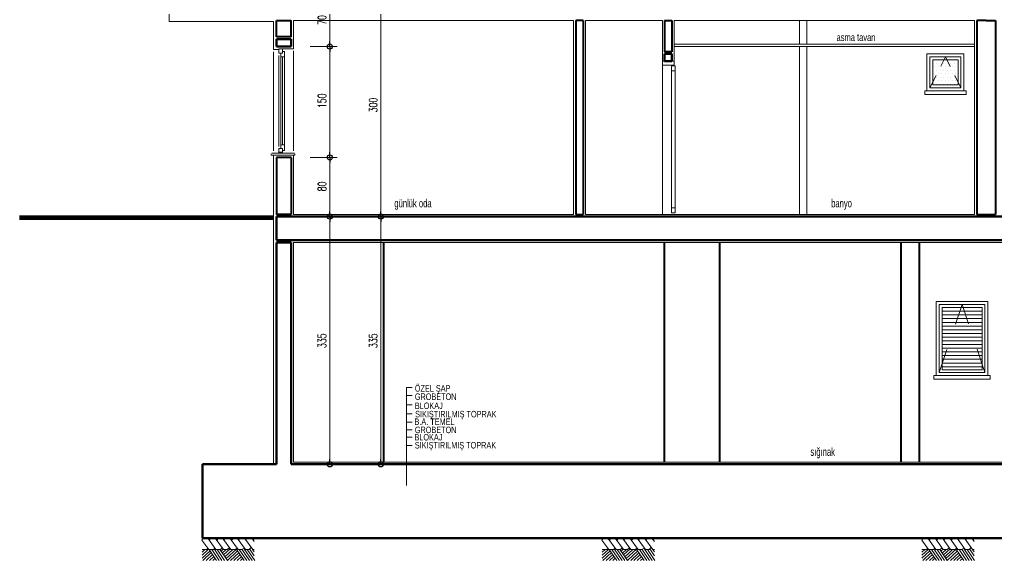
# Model space of a CAD drawing. Header units: millimetres. Extents: x 2016.56 to 2021.8, y 13721.83 to 13722.48.
# Drawn here: x 2019.319 to 2019.5834, y 13721.8319 to 13721.9782 of the extents above; entities that cross this region are included whole.
import ezdxf

# ---------------------------------------------------------------- set-up
doc = ezdxf.new("R2010")
doc.units = ezdxf.units.MM
doc.linetypes.add('HIDDEN', pattern=[0.375, 0.25, -0.125])
doc.layers.get('0').update_dxf_attribs({"lineweight": 20})
for name, color, linetype, lineweight in [('1.2', 120, 'Continuous', 120), ('DIMV', 7, 'Continuous', 20), ('DUVAR', 4, 'Continuous', 40), ('kolon', 5, 'Continuous', 60), ('PENCERE', 3, 'Continuous', 13), ('SIVA', 7, 'Continuous', 20), ('TEFRİŞ', 11, 'Continuous', 9), ('TEXT', 7, 'Continuous', 20)]:
    doc.layers.add(name, color=color, linetype=linetype, lineweight=lineweight)
doc.styles.get("Standard").update_dxf_attribs({"font": 'txt.shx', "width": 0.7, "height": 11})
doc.styles.add('style3', font='GOTHIC.TTF', dxfattribs={"width": 0.7, "height": 11})

msp = doc.modelspace()

# ---------------------------------------------------------------- linework, layer by layer
for p, q in [((2019.35956, 13721.97774), (2019.35956, 13722.00154)), ((2019.46896, 13721.97794), (2019.46896, 13721.92554)), ((2019.47216, 13721.92554), (2019.47216, 13721.97794)), ((2019.49296, 13721.96594), (2019.49296, 13721.97794)), ((2019.49616, 13721.97794), (2019.49616, 13721.96594)), ((2019.53006, 13721.97794), (2019.53006, 13721.97154)), ((2019.53206, 13721.97794), (2019.53206, 13721.97154)), ((2019.57746, 13721.97794), (2019.57746, 13721.92554)), ((2019.38776, 13721.97554), (2019.38776, 13721.97554)), ((2019.38776, 13721.97554), (2019.38776, 13721.97554)), ((2019.39316, 13721.97034), (2019.39316, 13721.97034)), ((2019.49616, 13721.97154), (2019.57746, 13721.97154)), ((2019.49616, 13721.97094), (2019.57746, 13721.97094)), ((2019.53006, 13721.97094), (2019.53006, 13721.92554)), ((2019.53206, 13721.97094), (2019.53206, 13721.92554)), ((2019.38776, 13721.96954), (2019.38776, 13721.94274)), ((2019.56456, 13721.96894), (2019.57456, 13721.96894)), ((2019.56456, 13721.96894), (2019.56456, 13721.95894)), ((2019.56536, 13721.96814), (2019.57376, 13721.96814)), ((2019.56536, 13721.96814), (2019.56536, 13721.95974)), ((2019.57296, 13721.96734), (2019.56616, 13721.96734)), ((2019.56616, 13721.96054), (2019.56616, 13721.96734)), ((2019.57296, 13721.96054), (2019.57296, 13721.96734)), ((2019.57376, 13721.96814), (2019.57376, 13721.95974)), ((2019.57456, 13721.96894), (2019.57456, 13721.95894)), ((2019.49356, 13721.96694), (2019.49296, 13721.96694)), ((2019.49296, 13721.96594), (2019.49296, 13721.92554)), ((2019.49296, 13721.96594), (2019.49616, 13721.96594)), ((2019.49545, 13721.96574), (2019.49545, 13721.92594)), ((2019.49645, 13721.96574), (2019.49545, 13721.96574)), ((2019.49556, 13721.96694), (2019.49616, 13721.96694)), ((2019.49645, 13721.96574), (2019.49645, 13721.92594)), ((2019.49645, 13721.96434), (2019.49545, 13721.96434)), ((2019.57376, 13721.95974), (2019.56536, 13721.95974)), ((2019.57296, 13721.96054), (2019.56616, 13721.96054)), ((2019.57516, 13721.95894), (2019.56396, 13721.95894)), ((2019.56396, 13721.95794), (2019.56396, 13721.95894)), ((2019.57516, 13721.95794), (2019.56396, 13721.95794)), ((2019.57516, 13721.95794), (2019.57516, 13721.95894)), ((2019.38716, 13721.94154), (2019.38716, 13721.94192)), ((2019.38776, 13721.94154), (2019.38716, 13721.94154)), ((2019.39339, 13721.94214), (2019.38734, 13721.94214)), ((2019.38776, 13721.94154), (2019.39256, 13721.94154)), ((2019.39316, 13721.94154), (2019.39356, 13721.94154)), ((2019.39356, 13721.94154), (2019.39356, 13721.94192)), ((2019.46896, 13721.92554), (2019.39316, 13721.92554)), ((2019.57746, 13721.92554), (2019.47216, 13721.92554)), ((2019.49645, 13721.92734), (2019.49545, 13721.92734)), ((2019.49645, 13721.92594), (2019.49545, 13721.92594)), ((2019.56706, 13721.90194), (2019.58106, 13721.90194)), ((2019.56706, 13721.90194), (2019.56706, 13721.88194)), ((2019.58106, 13721.90194), (2019.58106, 13721.88194)), ((2019.56786, 13721.90114), (2019.58026, 13721.90114)), ((2019.56786, 13721.90114), (2019.56786, 13721.88274)), ((2019.57946, 13721.90034), (2019.56866, 13721.90034)), ((2019.56866, 13721.88354), (2019.56866, 13721.90034)), ((2019.57946, 13721.89934), (2019.56866, 13721.89934)), ((2019.57946, 13721.88354), (2019.57946, 13721.90034)), ((2019.58026, 13721.90114), (2019.58026, 13721.88274)), ((2019.57946, 13721.89834), (2019.56866, 13721.89834)), ((2019.57946, 13721.89734), (2019.56866, 13721.89734)), ((2019.57946, 13721.89634), (2019.56866, 13721.89634)), ((2019.57946, 13721.89534), (2019.56866, 13721.89534)), ((2019.57946, 13721.89434), (2019.56866, 13721.89434)), ((2019.57946, 13721.89334), (2019.56866, 13721.89334)), ((2019.57946, 13721.89234), (2019.56866, 13721.89234)), ((2019.57946, 13721.89134), (2019.56866, 13721.89134)), ((2019.57946, 13721.89034), (2019.56866, 13721.89034)), ((2019.57946, 13721.88934), (2019.56866, 13721.88934)), ((2019.57946, 13721.88834), (2019.56866, 13721.88834)), ((2019.57946, 13721.88734), (2019.56866, 13721.88734)), ((2019.57946, 13721.88634), (2019.56866, 13721.88634)), ((2019.58026, 13721.88274), (2019.56786, 13721.88274)), ((2019.57946, 13721.88534), (2019.56866, 13721.88534)), ((2019.57946, 13721.88434), (2019.56866, 13721.88434)), ((2019.57946, 13721.88354), (2019.56866, 13721.88354)), ((2019.58166, 13721.88194), (2019.56646, 13721.88194)), ((2019.56646, 13721.88094), (2019.56646, 13721.88194)), ((2019.58166, 13721.88094), (2019.56646, 13721.88094)), ((2019.58166, 13721.88094), (2019.58166, 13721.88194)), ((2019.62746, 13721.85854), (2019.39316, 13721.85854))]:
    msp.add_line(p, q)
at = {"color": 0, "lineweight": -2}
for p, q in [((2019.40298, 13721.97094), (2019.40298, 13721.97234)), ((2019.40298, 13721.97094), (2019.40298, 13721.96954)), ((2019.40298, 13721.94094), (2019.40298, 13721.94234)), ((2019.40298, 13721.94094), (2019.40298, 13721.93954)), ((2019.40298, 13721.92494), (2019.40298, 13721.92634)), ((2019.41682, 13721.92494), (2019.41682, 13721.92634)), ((2019.40298, 13721.92494), (2019.40298, 13721.92354)), ((2019.41682, 13721.92494), (2019.41682, 13721.92354)), ((2019.40298, 13721.85794), (2019.40298, 13721.85934)), ((2019.41682, 13721.85794), (2019.41682, 13721.85934))]:
    msp.add_line(p, q, dxfattribs=at)
at = {"ltscale": 0.5}
for p, q in [((2019.4253, 13721.87876), (2019.42375, 13721.87876)), ((2019.42375, 13721.87876), (2019.42375, 13721.85219)), ((2019.4253, 13721.87651), (2019.42375, 13721.87651)), ((2019.4253, 13721.87404), (2019.42375, 13721.87404)), ((2019.4253, 13721.87156), (2019.42375, 13721.87156)), ((2019.4253, 13721.86931), (2019.42375, 13721.86931)), ((2019.4253, 13721.86724), (2019.42375, 13721.86724)), ((2019.4253, 13721.86525), (2019.42375, 13721.86525)), ((2019.4253, 13721.86306), (2019.42375, 13721.86306))]:
    msp.add_line(p, q, dxfattribs=at)
at = {"color": 0, "lineweight": -2}
for centre in [(2019.40298, 13721.97094), (2019.40298, 13721.97094), (2019.40298, 13721.94094), (2019.40298, 13721.94094), (2019.40298, 13721.92494), (2019.40298, 13721.92494), (2019.41682, 13721.92494), (2019.41682, 13721.92494), (2019.40298, 13721.85794), (2019.41682, 13721.85794)]:
    msp.add_circle(centre, 0.0007, dxfattribs=at)
at = {"layer": '1.2'}
for p, q in [((2019.31903, 13721.92494), (2019.38776, 13721.92494)), ((2019.31903, 13721.92484), (2019.38776, 13721.92484)), ((2019.31903, 13721.92474), (2019.38776, 13721.92474)), ((2019.31903, 13721.92464), (2019.38776, 13721.92464)), ((2019.31903, 13721.92454), (2019.38776, 13721.92454)), ((2019.31903, 13721.92444), (2019.38776, 13721.92444)), ((2019.31903, 13721.92434), (2019.38776, 13721.92434))]:
    msp.add_line(p, q, dxfattribs=at)
at = {"layer": 'DIMV'}
for p, q in [((2019.40298, 13721.98354), (2019.40298, 13721.97234)), ((2019.41682, 13721.98354), (2019.41682, 13721.92634)), ((2019.40298, 13721.96954), (2019.40298, 13721.94234)), ((2019.40298, 13721.93954), (2019.40298, 13721.92634)), ((2019.40298, 13721.92354), (2019.40298, 13721.85934)), ((2019.41682, 13721.92354), (2019.41682, 13721.85934))]:
    msp.add_line(p, q, dxfattribs=at)
at = {"layer": 'DIMV', "lineweight": 20}
for p, q in [((2019.39767, 13721.97094), (2019.40498, 13721.97094)), ((2019.39767, 13721.97094), (2019.40498, 13721.97094)), ((2019.39767, 13721.94094), (2019.40498, 13721.94094)), ((2019.39767, 13721.94094), (2019.40498, 13721.94094)), ((2019.40112, 13721.92494), (2019.40498, 13721.92494)), ((2019.40112, 13721.92494), (2019.40498, 13721.92494)), ((2019.41483, 13721.92494), (2019.41882, 13721.92494)), ((2019.41604, 13721.92494), (2019.41882, 13721.92494)), ((2019.40059, 13721.85794), (2019.40498, 13721.85794)), ((2019.41543, 13721.85794), (2019.41882, 13721.85794))]:
    msp.add_line(p, q, dxfattribs=at)
at = {"layer": 'DUVAR'}
for p, q in [((2019.38856, 13721.97354), (2019.38856, 13721.97794)), ((2019.38856, 13721.97794), (2019.39256, 13721.97794)), ((2019.39256, 13721.97354), (2019.39256, 13721.97794)), ((2019.46956, 13721.97794), (2019.46956, 13721.92554)), ((2019.47156, 13721.97794), (2019.46956, 13721.97794)), ((2019.47156, 13721.97794), (2019.47156, 13721.92554)), ((2019.49356, 13721.97794), (2019.49556, 13721.97794)), ((2019.49356, 13721.97794), (2019.49356, 13721.96954)), ((2019.49556, 13721.97794), (2019.49556, 13721.96954)), ((2019.57806, 13721.97794), (2019.57806, 13721.92554)), ((2019.58056, 13721.97794), (2019.57806, 13721.97794)), ((2019.58056, 13721.97794), (2019.58306, 13721.97794)), ((2019.58306, 13721.97794), (2019.58306, 13721.92554)), ((2019.39256, 13721.97354), (2019.38856, 13721.97354)), ((2019.49556, 13721.96954), (2019.49356, 13721.96954)), ((2019.56622, 13721.96646), (2019.56622, 13721.96646)), ((2019.5667, 13721.9655), (2019.5667, 13721.9655)), ((2019.56717, 13721.96646), (2019.56717, 13721.96646)), ((2019.56765, 13721.9655), (2019.56765, 13721.9655)), ((2019.56812, 13721.96646), (2019.56812, 13721.96646)), ((2019.5686, 13721.9655), (2019.5686, 13721.9655)), ((2019.56908, 13721.96646), (2019.56908, 13721.96646)), ((2019.56955, 13721.9655), (2019.56955, 13721.9655)), ((2019.57003, 13721.96646), (2019.57003, 13721.96646)), ((2019.57051, 13721.9655), (2019.57051, 13721.9655)), ((2019.57098, 13721.96646), (2019.57098, 13721.96646)), ((2019.57146, 13721.9655), (2019.57146, 13721.9655)), ((2019.57193, 13721.96646), (2019.57193, 13721.96646)), ((2019.57241, 13721.9655), (2019.57241, 13721.9655)), ((2019.57289, 13721.96646), (2019.57289, 13721.96646)), ((2019.56622, 13721.96455), (2019.56622, 13721.96455)), ((2019.56622, 13721.96265), (2019.56622, 13721.96265)), ((2019.5667, 13721.9636), (2019.5667, 13721.9636)), ((2019.56717, 13721.96455), (2019.56717, 13721.96455)), ((2019.56717, 13721.96265), (2019.56717, 13721.96265)), ((2019.56765, 13721.9636), (2019.56765, 13721.9636)), ((2019.56812, 13721.96455), (2019.56812, 13721.96455)), ((2019.56812, 13721.96265), (2019.56812, 13721.96265)), ((2019.5686, 13721.9636), (2019.5686, 13721.9636)), ((2019.56908, 13721.96455), (2019.56908, 13721.96455)), ((2019.56908, 13721.96265), (2019.56908, 13721.96265)), ((2019.56955, 13721.9636), (2019.56955, 13721.9636)), ((2019.57003, 13721.96455), (2019.57003, 13721.96455)), ((2019.57003, 13721.96265), (2019.57003, 13721.96265)), ((2019.57051, 13721.9636), (2019.57051, 13721.9636)), ((2019.57098, 13721.96455), (2019.57098, 13721.96455)), ((2019.57098, 13721.96265), (2019.57098, 13721.96265)), ((2019.57146, 13721.9636), (2019.57146, 13721.9636)), ((2019.57193, 13721.96455), (2019.57193, 13721.96455)), ((2019.57193, 13721.96265), (2019.57193, 13721.96265)), ((2019.57241, 13721.9636), (2019.57241, 13721.9636)), ((2019.57289, 13721.96455), (2019.57289, 13721.96455)), ((2019.57289, 13721.96265), (2019.57289, 13721.96265)), ((2019.56622, 13721.96074), (2019.56622, 13721.96074)), ((2019.5667, 13721.96169), (2019.5667, 13721.96169)), ((2019.56717, 13721.96074), (2019.56717, 13721.96074)), ((2019.56765, 13721.96169), (2019.56765, 13721.96169)), ((2019.56812, 13721.96074), (2019.56812, 13721.96074)), ((2019.5686, 13721.96169), (2019.5686, 13721.96169)), ((2019.56908, 13721.96074), (2019.56908, 13721.96074)), ((2019.56955, 13721.96169), (2019.56955, 13721.96169)), ((2019.57003, 13721.96074), (2019.57003, 13721.96074)), ((2019.57051, 13721.96169), (2019.57051, 13721.96169)), ((2019.57098, 13721.96074), (2019.57098, 13721.96074)), ((2019.57146, 13721.96169), (2019.57146, 13721.96169)), ((2019.57193, 13721.96074), (2019.57193, 13721.96074)), ((2019.57241, 13721.96169), (2019.57241, 13721.96169)), ((2019.57289, 13721.96074), (2019.57289, 13721.96074)), ((2019.39256, 13721.94094), (2019.38856, 13721.94094)), ((2019.38856, 13721.94094), (2019.38856, 13721.94094)), ((2019.38856, 13721.94094), (2019.38856, 13721.92554)), ((2019.39256, 13721.94094), (2019.39256, 13721.92554)), ((2019.39256, 13721.92554), (2019.38856, 13721.92554)), ((2019.46956, 13721.92554), (2019.47156, 13721.92554)), ((2019.57806, 13721.92554), (2019.58306, 13721.92554)), ((2019.41756, 13721.85854), (2019.41756, 13721.91794)), ((2019.49356, 13721.85854), (2019.49356, 13721.91794)), ((2019.50856, 13721.85854), (2019.50856, 13721.91794)), ((2019.55756, 13721.85854), (2019.55756, 13721.91794)), ((2019.56256, 13721.85854), (2019.56256, 13721.91794))]:
    msp.add_line(p, q, dxfattribs=at)
at = {"layer": 'kolon'}
for p, q in [((2019.39256, 13721.97294), (2019.38856, 13721.97294)), ((2019.38856, 13721.97294), (2019.38856, 13721.97094)), ((2019.39256, 13721.97294), (2019.39256, 13721.97094)), ((2019.39256, 13721.97094), (2019.38856, 13721.97094)), ((2019.49356, 13721.96894), (2019.49356, 13721.96694)), ((2019.49556, 13721.96894), (2019.49356, 13721.96894)), ((2019.49556, 13721.96894), (2019.49556, 13721.96694)), ((2019.49556, 13721.96694), (2019.49356, 13721.96694)), ((2019.58056, 13721.92494), (2019.38856, 13721.92494)), ((2019.38856, 13721.92494), (2019.38856, 13721.91854)), ((2019.58056, 13721.92494), (2019.77256, 13721.92494)), ((2019.56956, 13721.91854), (2019.38856, 13721.91854)), ((2019.38856, 13721.85794), (2019.38856, 13721.91794)), ((2019.39256, 13721.91794), (2019.38856, 13721.91794)), ((2019.39256, 13721.85794), (2019.39256, 13721.91794)), ((2019.56956, 13721.91854), (2019.77256, 13721.91854)), ((2019.36856, 13721.85794), (2019.36856, 13721.83794)), ((2019.38856, 13721.85794), (2019.36856, 13721.85794)), ((2019.39256, 13721.85794), (2019.56956, 13721.85794)), ((2019.76856, 13721.85794), (2019.56956, 13721.85794)), ((2019.36856, 13721.83794), (2019.58056, 13721.83794)), ((2019.58056, 13721.83794), (2019.57956, 13721.83794)), ((2019.79256, 13721.83794), (2019.58056, 13721.83794)), ((2019.58056, 13721.83794), (2019.58156, 13721.83794))]:
    msp.add_line(p, q, dxfattribs=at)
at = {"layer": 'PENCERE'}
for p, q in [((2019.38922, 13721.97034), (2019.38922, 13721.97014)), ((2019.39022, 13721.97034), (2019.38922, 13721.97034)), ((2019.38922, 13721.97014), (2019.38922, 13721.96914)), ((2019.39022, 13721.97014), (2019.39022, 13721.97034)), ((2019.39022, 13721.96914), (2019.39022, 13721.97014)), ((2019.38922, 13721.96914), (2019.39022, 13721.96914)), ((2019.38922, 13721.96854), (2019.38922, 13721.94394)), ((2019.38972, 13721.96914), (2019.38972, 13721.94334)), ((2019.38972, 13721.96914), (2019.38972, 13721.94334)), ((2019.39072, 13721.96814), (2019.38972, 13721.96814)), ((2019.39072, 13721.96964), (2019.39022, 13721.96964)), ((2019.39022, 13721.96814), (2019.39022, 13721.94434)), ((2019.39022, 13721.96814), (2019.39022, 13721.94434)), ((2019.39072, 13721.96964), (2019.39072, 13721.94284)), ((2019.39072, 13721.94434), (2019.38972, 13721.94434)), ((2019.38922, 13721.94234), (2019.38922, 13721.94334)), ((2019.38922, 13721.94334), (2019.39022, 13721.94334)), ((2019.38922, 13721.94234), (2019.38922, 13721.94214)), ((2019.38922, 13721.94234), (2019.38942, 13721.94234)), ((2019.38942, 13721.94234), (2019.39022, 13721.94234)), ((2019.39022, 13721.94334), (2019.39022, 13721.94234)), ((2019.39072, 13721.94284), (2019.39022, 13721.94284)), ((2019.39022, 13721.94234), (2019.39022, 13721.94214))]:
    msp.add_line(p, q, dxfattribs=at)
at = {"layer": 'SIVA'}
for p, q in [((2019.46896, 13721.97794), (2019.39316, 13721.97794)), ((2019.39316, 13721.97034), (2019.39316, 13721.97794)), ((2019.49296, 13721.97794), (2019.47216, 13721.97794)), ((2019.57746, 13721.97794), (2019.49616, 13721.97794)), ((2019.38776, 13721.97774), (2019.35956, 13721.97774)), ((2019.38776, 13721.97774), (2019.38776, 13721.97014)), ((2019.38776, 13721.97554), (2019.38776, 13721.97554)), ((2019.38776, 13721.97014), (2019.38922, 13721.97014)), ((2019.39316, 13721.97034), (2019.38959, 13721.97034)), ((2019.39316, 13721.96974), (2019.39316, 13721.94274)), ((2019.38776, 13721.94154), (2019.38776, 13721.85794)), ((2019.38776, 13721.94154), (2019.38776, 13721.94154)), ((2019.39046, 13721.94154), (2019.39316, 13721.94154)), ((2019.39316, 13721.94154), (2019.39316, 13721.92554)), ((2019.39316, 13721.91794), (2019.62746, 13721.91794)), ((2019.39316, 13721.85854), (2019.39316, 13721.91794))]:
    msp.add_line(p, q, dxfattribs=at)
at = {"layer": 'TEFRİŞ', "linetype": 'HIDDEN', "ltscale": 10}
for p, q in [((2019.56832, 13721.96565), (2019.56956, 13721.96814)), ((2019.56956, 13721.96814), (2019.57084, 13721.96558)), ((2019.56536, 13721.95974), (2019.56705, 13721.96312)), ((2019.57207, 13721.96312), (2019.57376, 13721.95974)), ((2019.57229, 13721.89587), (2019.57406, 13721.90114)), ((2019.57406, 13721.90114), (2019.57581, 13721.89594)), ((2019.56786, 13721.88274), (2019.56998, 13721.88902)), ((2019.57813, 13721.88906), (2019.58026, 13721.88274))]:
    msp.add_line(p, q, dxfattribs=at)
at = {"layer": 'TEFRİŞ'}
for p, q in [((2019.36838, 13721.83742), (2019.36873, 13721.83794)), ((2019.37219, 13721.83494), (2019.36998, 13721.83794)), ((2019.37038, 13721.8374), (2019.3708, 13721.83794)), ((2019.37418, 13721.83494), (2019.37197, 13721.83794)), ((2019.37238, 13721.83738), (2019.3729, 13721.83794)), ((2019.37617, 13721.83494), (2019.37396, 13721.83794)), ((2019.3743, 13721.83747), (2019.37475, 13721.83794)), ((2019.37816, 13721.83494), (2019.37595, 13721.83794)), ((2019.37636, 13721.83737), (2019.37682, 13721.83794)), ((2019.38014, 13721.83494), (2019.37793, 13721.83794)), ((2019.37825, 13721.83751), (2019.37869, 13721.83794)), ((2019.38213, 13721.83494), (2019.37992, 13721.83794)), ((2019.38019, 13721.83756), (2019.38063, 13721.83794)), ((2019.38256, 13721.83705), (2019.38191, 13721.83794)), ((2019.38224, 13721.83748), (2019.38257, 13721.83794)), ((2019.47663, 13721.83742), (2019.47698, 13721.83794)), ((2019.48045, 13721.83494), (2019.47824, 13721.83794)), ((2019.47863, 13721.8374), (2019.47905, 13721.83794)), ((2019.48244, 13721.83494), (2019.48023, 13721.83794)), ((2019.48063, 13721.83738), (2019.48116, 13721.83794)), ((2019.48442, 13721.83494), (2019.48221, 13721.83794)), ((2019.48256, 13721.83747), (2019.483, 13721.83794)), ((2019.48641, 13721.83494), (2019.4842, 13721.83794)), ((2019.48462, 13721.83737), (2019.48507, 13721.83794)), ((2019.4884, 13721.83494), (2019.48619, 13721.83794)), ((2019.48651, 13721.83751), (2019.48695, 13721.83794)), ((2019.49038, 13721.83494), (2019.48817, 13721.83794)), ((2019.48845, 13721.83756), (2019.48888, 13721.83794)), ((2019.49082, 13721.83705), (2019.49016, 13721.83794)), ((2019.4905, 13721.83748), (2019.49082, 13721.83794)), ((2019.56315, 13721.83742), (2019.5635, 13721.83794)), ((2019.56697, 13721.83494), (2019.56476, 13721.83794)), ((2019.56515, 13721.8374), (2019.56557, 13721.83794)), ((2019.56896, 13721.83494), (2019.56675, 13721.83794)), ((2019.56715, 13721.83738), (2019.56768, 13721.83794)), ((2019.57094, 13721.83494), (2019.56873, 13721.83794)), ((2019.56908, 13721.83747), (2019.56952, 13721.83794)), ((2019.57293, 13721.83494), (2019.57072, 13721.83794)), ((2019.57114, 13721.83737), (2019.57159, 13721.83794)), ((2019.57492, 13721.83494), (2019.57271, 13721.83794)), ((2019.57303, 13721.83751), (2019.57346, 13721.83794)), ((2019.5769, 13721.83494), (2019.57469, 13721.83794)), ((2019.57497, 13721.83756), (2019.5754, 13721.83794)), ((2019.57734, 13721.83705), (2019.57668, 13721.83794)), ((2019.57702, 13721.83748), (2019.57734, 13721.83794)), ((2019.37021, 13721.83494), (2019.36838, 13721.83742)), ((2019.37002, 13721.83519), (2019.36969, 13721.83494)), ((2019.37195, 13721.83527), (2019.37152, 13721.83494)), ((2019.37388, 13721.83532), (2019.37338, 13721.83494)), ((2019.3739, 13721.83532), (2019.3734, 13721.83494)), ((2019.37581, 13721.83539), (2019.37525, 13721.83494)), ((2019.37584, 13721.83539), (2019.37527, 13721.83494)), ((2019.37789, 13721.83527), (2019.37732, 13721.83494)), ((2019.37791, 13721.83527), (2019.37734, 13721.83494)), ((2019.37988, 13721.83527), (2019.3791, 13721.83494)), ((2019.3799, 13721.83527), (2019.37912, 13721.83494)), ((2019.37975, 13721.83521), (2019.38196, 13721.83194)), ((2019.38171, 13721.83547), (2019.38117, 13721.83494)), ((2019.38174, 13721.83547), (2019.38119, 13721.83494)), ((2019.47846, 13721.83494), (2019.47663, 13721.83742)), ((2019.47827, 13721.83519), (2019.47795, 13721.83494)), ((2019.4802, 13721.83527), (2019.47978, 13721.83494)), ((2019.48213, 13721.83532), (2019.48163, 13721.83494)), ((2019.48216, 13721.83532), (2019.48165, 13721.83494)), ((2019.48407, 13721.83539), (2019.4835, 13721.83494)), ((2019.48409, 13721.83539), (2019.48353, 13721.83494)), ((2019.48614, 13721.83527), (2019.48558, 13721.83494)), ((2019.48617, 13721.83527), (2019.4856, 13721.83494)), ((2019.48813, 13721.83527), (2019.48735, 13721.83494)), ((2019.48816, 13721.83527), (2019.48737, 13721.83494)), ((2019.488, 13721.83521), (2019.49022, 13721.83194)), ((2019.48997, 13721.83547), (2019.48942, 13721.83494)), ((2019.48999, 13721.83547), (2019.48944, 13721.83494)), ((2019.56498, 13721.83494), (2019.56315, 13721.83742)), ((2019.56479, 13721.83519), (2019.56447, 13721.83494)), ((2019.56672, 13721.83527), (2019.5663, 13721.83494)), ((2019.56865, 13721.83532), (2019.56815, 13721.83494)), ((2019.56867, 13721.83532), (2019.56817, 13721.83494)), ((2019.57059, 13721.83539), (2019.57002, 13721.83494)), ((2019.57061, 13721.83539), (2019.57005, 13721.83494)), ((2019.57266, 13721.83527), (2019.57209, 13721.83494)), ((2019.57269, 13721.83527), (2019.57212, 13721.83494)), ((2019.57465, 13721.83527), (2019.57387, 13721.83494)), ((2019.57467, 13721.83527), (2019.57389, 13721.83494)), ((2019.57452, 13721.83521), (2019.57674, 13721.83194)), ((2019.57649, 13721.83547), (2019.57594, 13721.83494)), ((2019.57651, 13721.83547), (2019.57596, 13721.83494)), ((2019.37009, 13721.83494), (2019.36842, 13721.83339)), ((2019.36967, 13721.83494), (2019.36842, 13721.83494)), ((2019.36921, 13721.83494), (2019.36842, 13721.8342)), ((2019.37058, 13721.83457), (2019.36842, 13721.83257)), ((2019.37092, 13721.83407), (2019.36863, 13721.83194)), ((2019.37126, 13721.83357), (2019.36951, 13721.83194)), ((2019.3715, 13721.83494), (2019.37019, 13721.83494)), ((2019.37152, 13721.83494), (2019.37021, 13721.83494)), ((2019.37034, 13721.83494), (2019.37236, 13721.83194)), ((2019.37162, 13721.83304), (2019.37043, 13721.83194)), ((2019.37106, 13721.83494), (2019.37309, 13721.83194)), ((2019.37196, 13721.83254), (2019.37131, 13721.83194)), ((2019.37169, 13721.83508), (2019.37381, 13721.83194)), ((2019.37338, 13721.83494), (2019.37217, 13721.83494)), ((2019.3734, 13721.83494), (2019.37219, 13721.83494)), ((2019.37251, 13721.83494), (2019.37453, 13721.83194)), ((2019.37323, 13721.83494), (2019.37526, 13721.83194)), ((2019.37413, 13721.83498), (2019.37356, 13721.83445)), ((2019.37496, 13721.83494), (2019.3739, 13721.83395)), ((2019.37525, 13721.83494), (2019.37416, 13721.83494)), ((2019.37527, 13721.83494), (2019.37418, 13721.83494)), ((2019.37602, 13721.83511), (2019.37424, 13721.83345)), ((2019.37672, 13721.83494), (2019.37458, 13721.83294)), ((2019.3777, 13721.83503), (2019.37492, 13721.83244)), ((2019.37804, 13721.83452), (2019.37526, 13721.83194)), ((2019.37838, 13721.83402), (2019.37614, 13721.83194)), ((2019.37732, 13721.83494), (2019.37615, 13721.83494)), ((2019.37734, 13721.83494), (2019.37617, 13721.83494)), ((2019.37872, 13721.83352), (2019.37702, 13721.83194)), ((2019.37764, 13721.83512), (2019.37979, 13721.83194)), ((2019.37906, 13721.83301), (2019.3779, 13721.83194)), ((2019.3791, 13721.83494), (2019.37813, 13721.83494)), ((2019.37912, 13721.83494), (2019.37816, 13721.83494)), ((2019.37849, 13721.83494), (2019.38051, 13721.83194)), ((2019.3794, 13721.83251), (2019.37878, 13721.83194)), ((2019.37919, 13721.83498), (2019.38124, 13721.83194)), ((2019.38117, 13721.83494), (2019.38012, 13721.83494)), ((2019.38119, 13721.83494), (2019.38014, 13721.83494)), ((2019.38066, 13721.83494), (2019.38269, 13721.83194)), ((2019.3813, 13721.83507), (2019.38256, 13721.83319)), ((2019.38211, 13721.83494), (2019.38256, 13721.83426)), ((2019.38256, 13721.83494), (2019.38211, 13721.83494)), ((2019.38256, 13721.83494), (2019.38213, 13721.83494)), ((2019.47747, 13721.83494), (2019.47668, 13721.8342)), ((2019.47793, 13721.83494), (2019.47668, 13721.83494)), ((2019.47835, 13721.83494), (2019.47668, 13721.83339)), ((2019.47884, 13721.83457), (2019.47668, 13721.83257)), ((2019.47918, 13721.83407), (2019.47688, 13721.83194)), ((2019.47952, 13721.83357), (2019.47776, 13721.83194)), ((2019.47976, 13721.83494), (2019.47844, 13721.83494)), ((2019.47978, 13721.83494), (2019.47846, 13721.83494)), ((2019.47859, 13721.83494), (2019.48062, 13721.83194)), ((2019.47987, 13721.83304), (2019.47869, 13721.83194)), ((2019.47931, 13721.83494), (2019.48134, 13721.83194)), ((2019.48021, 13721.83254), (2019.47957, 13721.83194)), ((2019.47994, 13721.83508), (2019.48206, 13721.83194)), ((2019.48163, 13721.83494), (2019.48043, 13721.83494)), ((2019.48165, 13721.83494), (2019.48045, 13721.83494)), ((2019.48076, 13721.83494), (2019.48279, 13721.83194)), ((2019.48149, 13721.83494), (2019.48351, 13721.83194)), ((2019.48238, 13721.83498), (2019.48181, 13721.83445)), ((2019.48322, 13721.83494), (2019.48215, 13721.83395)), ((2019.4835, 13721.83494), (2019.48241, 13721.83494)), ((2019.48353, 13721.83494), (2019.48244, 13721.83494)), ((2019.48428, 13721.83511), (2019.48249, 13721.83345)), ((2019.48498, 13721.83494), (2019.48283, 13721.83294)), ((2019.48596, 13721.83503), (2019.48317, 13721.83244)), ((2019.4863, 13721.83452), (2019.48351, 13721.83194)), ((2019.48664, 13721.83402), (2019.48439, 13721.83194)), ((2019.48558, 13721.83494), (2019.4844, 13721.83494)), ((2019.4856, 13721.83494), (2019.48442, 13721.83494)), ((2019.48698, 13721.83352), (2019.48528, 13721.83194)), ((2019.48589, 13721.83512), (2019.48804, 13721.83194)), ((2019.48732, 13721.83301), (2019.48616, 13721.83194)), ((2019.48735, 13721.83494), (2019.48639, 13721.83494)), ((2019.48737, 13721.83494), (2019.48641, 13721.83494)), ((2019.48674, 13721.83494), (2019.48877, 13721.83194)), ((2019.48766, 13721.83251), (2019.48704, 13721.83194)), ((2019.48744, 13721.83498), (2019.48949, 13721.83194)), ((2019.48942, 13721.83494), (2019.48838, 13721.83494)), ((2019.48944, 13721.83494), (2019.4884, 13721.83494)), ((2019.48891, 13721.83494), (2019.49094, 13721.83194)), ((2019.48955, 13721.83507), (2019.49082, 13721.83319)), ((2019.49082, 13721.83494), (2019.49036, 13721.83494)), ((2019.49036, 13721.83494), (2019.49082, 13721.83426)), ((2019.49082, 13721.83494), (2019.49038, 13721.83494)), ((2019.56398, 13721.83494), (2019.56319, 13721.8342)), ((2019.56445, 13721.83494), (2019.56319, 13721.83494)), ((2019.56487, 13721.83494), (2019.56319, 13721.83339)), ((2019.56536, 13721.83457), (2019.56319, 13721.83257)), ((2019.5657, 13721.83407), (2019.5634, 13721.83194)), ((2019.56604, 13721.83357), (2019.56428, 13721.83194)), ((2019.56628, 13721.83494), (2019.56496, 13721.83494)), ((2019.5663, 13721.83494), (2019.56498, 13721.83494)), ((2019.56511, 13721.83494), (2019.56714, 13721.83194)), ((2019.56639, 13721.83304), (2019.56521, 13721.83194)), ((2019.56583, 13721.83494), (2019.56786, 13721.83194)), ((2019.56673, 13721.83254), (2019.56609, 13721.83194)), ((2019.56646, 13721.83508), (2019.56858, 13721.83194)), ((2019.56815, 13721.83494), (2019.56695, 13721.83494)), ((2019.56817, 13721.83494), (2019.56697, 13721.83494)), ((2019.56728, 13721.83494), (2019.56931, 13721.83194)), ((2019.56801, 13721.83494), (2019.57003, 13721.83194)), ((2019.5689, 13721.83498), (2019.56833, 13721.83445)), ((2019.56974, 13721.83494), (2019.56867, 13721.83395)), ((2019.57002, 13721.83494), (2019.56893, 13721.83494)), ((2019.57005, 13721.83494), (2019.56896, 13721.83494)), ((2019.5708, 13721.83511), (2019.56901, 13721.83345)), ((2019.5715, 13721.83494), (2019.56935, 13721.83294)), ((2019.57248, 13721.83503), (2019.56969, 13721.83244)), ((2019.57282, 13721.83452), (2019.57003, 13721.83194)), ((2019.57316, 13721.83402), (2019.57091, 13721.83194)), ((2019.57209, 13721.83494), (2019.57092, 13721.83494)), ((2019.57212, 13721.83494), (2019.57094, 13721.83494)), ((2019.5735, 13721.83352), (2019.57179, 13721.83194)), ((2019.57241, 13721.83512), (2019.57456, 13721.83194)), ((2019.57384, 13721.83301), (2019.57268, 13721.83194)), ((2019.57387, 13721.83494), (2019.57291, 13721.83494)), ((2019.57389, 13721.83494), (2019.57293, 13721.83494)), ((2019.57326, 13721.83494), (2019.57529, 13721.83194)), ((2019.57418, 13721.83251), (2019.57356, 13721.83194)), ((2019.57396, 13721.83498), (2019.57601, 13721.83194)), ((2019.57594, 13721.83494), (2019.57489, 13721.83494)), ((2019.57596, 13721.83494), (2019.57492, 13721.83494)), ((2019.57543, 13721.83494), (2019.57746, 13721.83194)), ((2019.57607, 13721.83507), (2019.57734, 13721.83319)), ((2019.57734, 13721.83494), (2019.57688, 13721.83494)), ((2019.57688, 13721.83494), (2019.57734, 13721.83426)), ((2019.57734, 13721.83494), (2019.5769, 13721.83494))]:
    msp.add_line(p, q, dxfattribs=at)

# ---------------------------------------------------------------- texts
at = {"layer": 'DIMV', "width": 0.7}
for s, p in [('70', (2019.40198, 13721.97678)), ('150', (2019.40198, 13721.95427)), ('300', (2019.41582, 13721.95314)), ('80', (2019.40198, 13721.93178)), ('335', (2019.40198, 13721.88938)), ('335', (2019.41582, 13721.88938))]:
    msp.add_text(s, height=0.0022, rotation=90, dxfattribs=at).set_placement(p)
at = {"layer": 'TEXT', "style": 'style3', "width": 0.7}
for s, height, p in [('asma tavan ', 0.002, (2019.5401, 13721.97243)), ('günlük oda', 0.0022, (2019.42045, 13721.92745)), ('banyo', 0.0022, (2019.53864, 13721.92745)), ('ÖZEL ŞAP', 0.00176, (2019.42599, 13721.87761)), ('GROBETON', 0.00176, (2019.42599, 13721.87536)), ('BLOKAJ', 0.00176, (2019.42599, 13721.87289)), ('SIKIŞTIRILMIŞ TOPRAK', 0.00176, (2019.42608, 13721.87064)), ('B.A. TEMEL', 0.00176, (2019.4259, 13721.86858)), ('GROBETON', 0.00176, (2019.42599, 13721.86637)), ('BLOKAJ', 0.00176, (2019.4259, 13721.86439)), ('SIKIŞTIRILMIŞ TOPRAK', 0.00176, (2019.42599, 13721.86222)), ('sığınak', 0.0022, (2019.53303, 13721.86023))]:
    msp.add_text(s, height=height, dxfattribs=at).set_placement(p)

doc.saveas('drawing.dxf')
